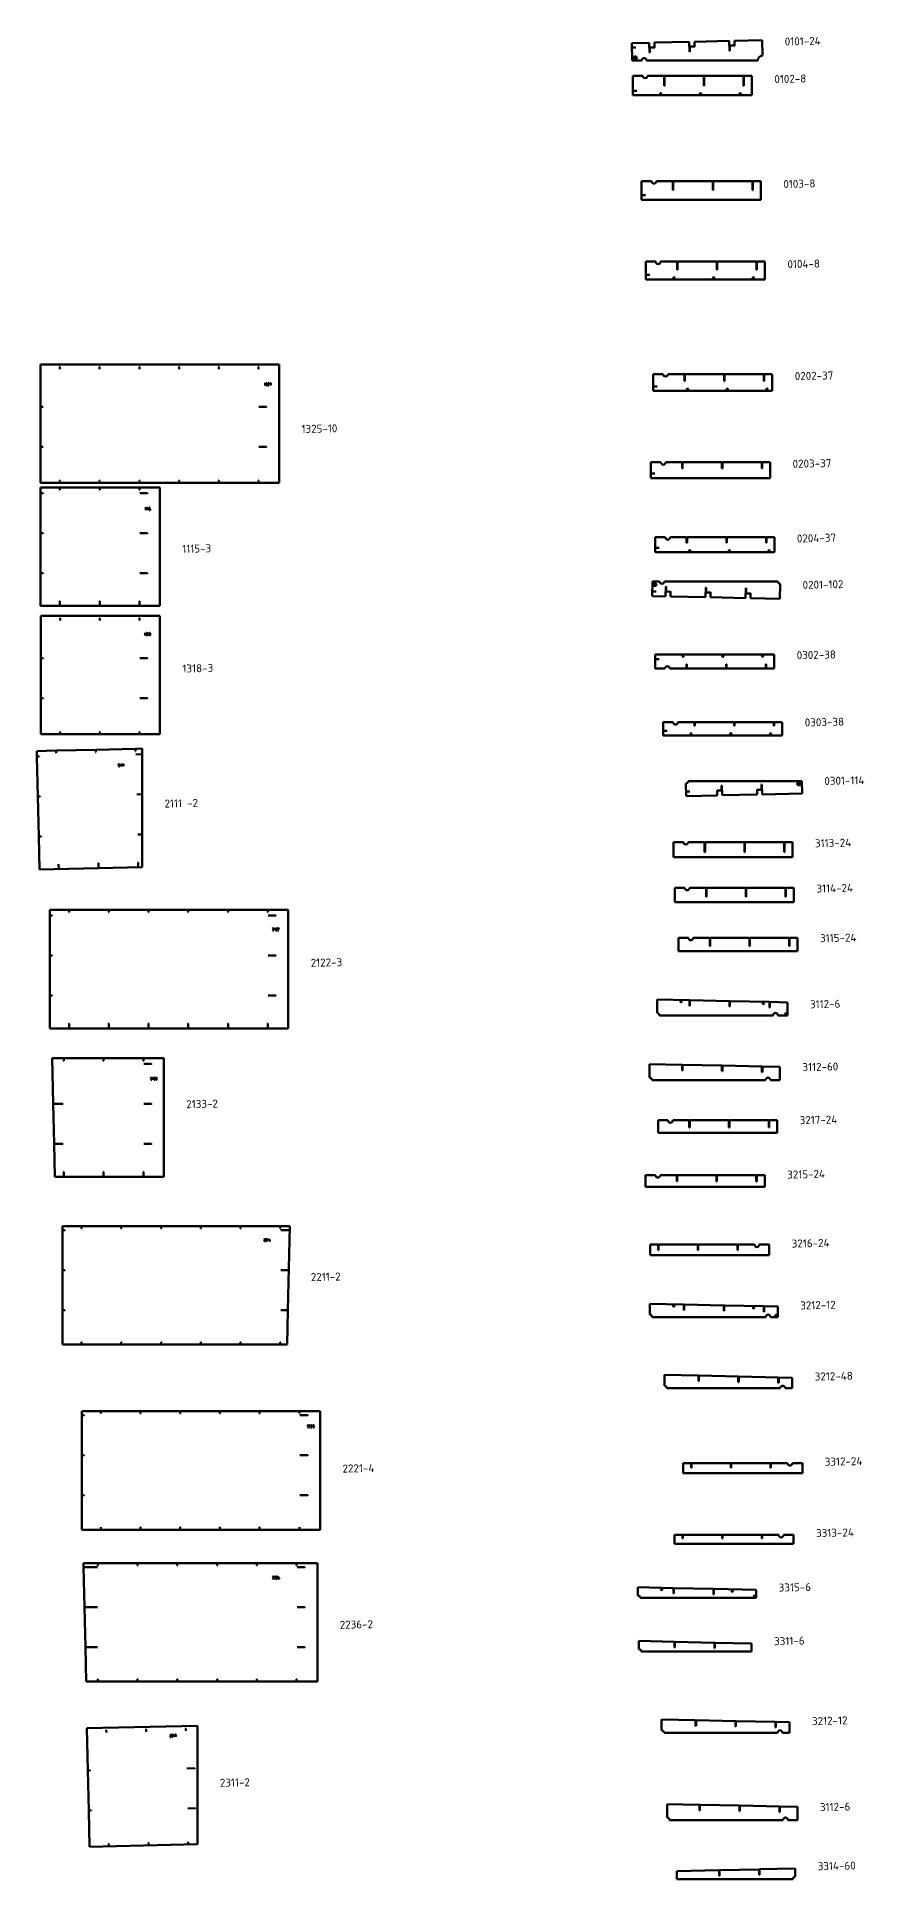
# Model space of a CAD drawing. Header units: millimetres. Extents: x 455 to 11194, y -36532 to 11320.
# Drawn here: x 854 to 11194, y -11700 to 11320 of the extents above; entities that cross this region are included whole.
import ezdxf

# ---------------------------------------------------------------- set-up
doc = ezdxf.new("R2010")
doc.units = ezdxf.units.MM
doc.layers.add('Видимый контур (ISO)', color=7, linetype='Continuous', lineweight=50)
doc.layers.add('Обозначение (ISO)', color=7, linetype='Continuous', lineweight=25)
doc.styles.add('Стиль текста72', font='isocpeur.ttf')

msp = doc.modelspace()

# ---------------------------------------------------------------- linework, layer by layer
at = {"layer": 'Видимый контур (ISO)'}
for p, q in [((8290, 11241), (8509, 11246)), ((8295, 11025), (8290, 11241)), ((8328, 11073), (8338, 11074)), ((8509, 11246), (8512, 11123)), ((8512, 11123), (8517, 11123)), ((8516, 11177), (8526, 11187)), ((8517, 11123), (8516, 11177)), ((8526, 11187), (8569, 11188)), ((8569, 11184), (8569, 11188)), ((8573, 11185), (8569, 11184)), ((8572, 11248), (9009, 11257)), ((8572, 11248), (8573, 11185)), ((9009, 11257), (9012, 11134)), ((9012, 11134), (9017, 11135)), ((9016, 11189), (9026, 11199)), ((9017, 11135), (9016, 11189)), ((9026, 11199), (9069, 11200)), ((9069, 11196), (9069, 11200)), ((9073, 11196), (9069, 11196)), ((9072, 11259), (9509, 11269)), ((9072, 11259), (9073, 11196)), ((9509, 11269), (9512, 11146)), ((9512, 11146), (9517, 11146)), ((9516, 11200), (9525, 11210)), ((9517, 11146), (9516, 11200)), ((9525, 11210), (9569, 11211)), ((9569, 11207), (9569, 11211)), ((9573, 11207), (9569, 11207)), ((9572, 11270), (9919, 11278)), ((9572, 11270), (9573, 11207)), ((9919, 11278), (9923, 11085)), ((8415, 11025), (8295, 11025)), ((8302, 10590), (8302, 10834)), ((8302, 10834), (8427, 10834)), ((8338, 11046), (8328, 11046)), ((9865, 11025), (8475, 11025)), ((8487, 10834), (8690, 10834)), ((8690, 10834), (8693, 10831)), ((8693, 10831), (8693, 10709)), ((8698, 10831), (8701, 10834)), ((8698, 10709), (8698, 10831)), ((8701, 10834), (9187, 10834)), ((9187, 10834), (9190, 10831)), ((9190, 10831), (9190, 10709)), ((9195, 10831), (9198, 10834)), ((9195, 10709), (9195, 10831)), ((9198, 10834), (9684, 10834)), ((9684, 10834), (9687, 10831)), ((9687, 10831), (9687, 10709)), ((9692, 10831), (9695, 10834)), ((9692, 10709), (9692, 10831)), ((9695, 10834), (9792, 10834)), ((9792, 10834), (9792, 10590)), ((9792, 10590), (8302, 10590)), ((8693, 10709), (8698, 10709)), ((9190, 10709), (9195, 10709)), ((9687, 10709), (9692, 10709)), ((8413, 9285), (8413, 9517)), ((8413, 9517), (8538, 9517)), ((8598, 9517), (8801, 9517)), ((8801, 9517), (8804, 9514)), ((8804, 9514), (8804, 9404)), ((8809, 9514), (8812, 9517)), ((8809, 9404), (8809, 9514)), ((8812, 9517), (9298, 9517)), ((9298, 9517), (9301, 9514)), ((9301, 9514), (9301, 9404)), ((9306, 9514), (9309, 9517)), ((9306, 9404), (9306, 9514)), ((9309, 9517), (9795, 9517)), ((9795, 9517), (9798, 9514)), ((9798, 9514), (9798, 9404)), ((9803, 9514), (9806, 9517)), ((9803, 9404), (9803, 9514)), ((9806, 9517), (9903, 9517)), ((9903, 9517), (9903, 9285)), ((9903, 9285), (8413, 9285)), ((8804, 9404), (8809, 9404)), ((9301, 9404), (9306, 9404)), ((9798, 9404), (9803, 9404)), ((8466, 8289), (8466, 8511)), ((8466, 8511), (8590, 8511)), ((9955, 8289), (8466, 8289)), ((8650, 8511), (8854, 8511)), ((8854, 8511), (8857, 8508)), ((8857, 8508), (8857, 8409)), ((8857, 8409), (8862, 8409)), ((8862, 8508), (8865, 8511)), ((8862, 8409), (8862, 8508)), ((8865, 8511), (9351, 8511)), ((9351, 8511), (9354, 8508)), ((9354, 8508), (9354, 8409)), ((9354, 8409), (9359, 8409)), ((9359, 8508), (9362, 8511)), ((9359, 8409), (9359, 8508)), ((9362, 8511), (9847, 8511)), ((9847, 8511), (9850, 8508)), ((9850, 8508), (9850, 8409)), ((9850, 8409), (9855, 8409)), ((9855, 8508), (9858, 8511)), ((9855, 8409), (9855, 8508)), ((9858, 8511), (9955, 8511)), ((9955, 8511), (9955, 8289)), ((901, 6697), (901, 7226)), ((901, 7226), (3881, 7226)), ((3881, 7226), (3881, 5746)), ((8557, 6897), (8557, 7106)), ((8557, 7106), (8681, 7106)), ((8741, 7106), (8945, 7106)), ((8945, 7106), (8948, 7103)), ((8948, 7103), (8948, 7016)), ((8948, 7016), (8953, 7016)), ((8953, 7103), (8956, 7106)), ((8953, 7016), (8953, 7103)), ((8956, 7106), (9442, 7106)), ((9442, 7106), (9445, 7103)), ((9445, 7103), (9445, 7016)), ((9445, 7016), (9450, 7016)), ((9450, 7103), (9453, 7106)), ((9450, 7016), (9450, 7103)), ((9453, 7106), (9938, 7106)), ((9938, 7106), (9941, 7103)), ((9941, 7103), (9941, 7016)), ((9941, 7016), (9946, 7016)), ((9946, 7103), (9949, 7106)), ((9946, 7016), (9946, 7103)), ((9949, 7106), (10046, 7106)), ((10046, 7106), (10046, 6897)), ((901, 6197), (901, 6697)), ((10046, 6897), (8557, 6897)), ((901, 5746), (901, 6197)), ((8529, 5806), (8529, 6004)), ((8529, 6004), (8654, 6004)), ((8714, 6004), (8918, 6004)), ((8918, 6004), (8921, 6001)), ((8921, 6001), (8921, 5925)), ((8926, 6001), (8929, 6004)), ((8926, 5925), (8926, 6001)), ((8929, 6004), (9414, 6004)), ((9414, 6004), (9417, 6001)), ((9417, 6001), (9417, 5925)), ((9422, 6001), (9425, 6004)), ((9422, 5925), (9422, 6001)), ((9425, 6004), (9911, 6004)), ((9911, 6004), (9914, 6001)), ((9914, 6001), (9914, 5925)), ((9919, 6001), (9922, 6004)), ((9919, 5925), (9919, 6001)), ((9922, 6004), (10019, 6004)), ((10019, 6004), (10019, 5806)), ((10019, 5806), (8529, 5806)), ((8921, 5925), (8926, 5925)), ((9417, 5925), (9422, 5925)), ((9914, 5925), (9919, 5925)), ((3881, 5746), (901, 5746)), ((902, 5620), (902, 5689)), ((902, 5689), (1143, 5689)), ((902, 5120), (902, 5620)), ((1143, 5689), (1640, 5689)), ((1640, 5689), (2136, 5689)), ((2136, 5689), (2392, 5689)), ((2392, 5689), (2392, 4209)), ((902, 4620), (902, 5120)), ((8584, 4880), (8584, 5067)), ((8584, 5067), (8709, 5067)), ((8769, 5067), (8973, 5067)), ((8973, 5067), (8976, 5064)), ((8981, 5064), (8984, 5067)), ((8984, 5067), (9469, 5067)), ((9469, 5067), (9472, 5064)), ((9477, 5064), (9480, 5067)), ((9480, 5067), (9966, 5067)), ((9966, 5067), (9969, 5064)), ((9974, 5064), (9977, 5067)), ((9977, 5067), (10074, 5067)), ((10074, 5067), (10074, 4880)), ((10074, 4880), (8584, 4880)), ((8976, 5064), (8976, 4999)), ((8976, 4999), (8981, 4999)), ((8981, 4999), (8981, 5064)), ((9472, 5064), (9472, 4999)), ((9472, 4999), (9477, 4999)), ((9477, 4999), (9477, 5064)), ((9969, 5064), (9969, 4999)), ((9969, 4999), (9974, 4999)), ((9974, 4999), (9974, 5064)), ((902, 4209), (902, 4620)), ((8547, 4516), (8543, 4333)), ((8547, 4516), (8637, 4516)), ((8575, 4487), (8585, 4487)), ((8585, 4459), (8575, 4459)), ((8697, 4516), (10117, 4516)), ((8715, 4452), (8712, 4329)), ((8720, 4452), (8715, 4452)), ((8719, 4398), (8720, 4452)), ((8728, 4388), (8719, 4398)), ((8771, 4387), (8728, 4388)), ((8771, 4387), (8771, 4391)), ((8771, 4391), (8775, 4391)), ((8773, 4328), (8775, 4391)), ((9215, 4441), (9212, 4318)), ((9220, 4441), (9215, 4441)), ((9218, 4387), (9220, 4441)), ((9228, 4377), (9218, 4387)), ((9271, 4376), (9228, 4377)), ((9271, 4376), (9271, 4380)), ((9271, 4380), (9275, 4380)), ((9273, 4317), (9275, 4380)), ((9714, 4430), (9712, 4307)), ((9719, 4430), (9714, 4430)), ((9718, 4376), (9719, 4430)), ((9728, 4365), (9718, 4376)), ((10146, 4486), (10142, 4297)), ((2392, 4209), (902, 4209)), ((8543, 4333), (8712, 4329)), ((8773, 4328), (9212, 4318)), ((9273, 4317), (9712, 4307)), ((9771, 4364), (9728, 4365)), ((9771, 4364), (9771, 4368)), ((9771, 4368), (9775, 4368)), ((9773, 4305), (9775, 4368)), ((9773, 4305), (10142, 4297)), ((903, 3558), (903, 4087)), ((903, 4087), (2393, 4087)), ((2393, 4087), (2393, 2607)), ((903, 3058), (903, 3558)), ((8581, 3426), (8581, 3602)), ((10070, 3602), (8581, 3602)), ((8972, 3483), (8972, 3429)), ((8977, 3483), (8972, 3483)), ((8977, 3429), (8977, 3483)), ((9469, 3483), (9469, 3429)), ((9474, 3483), (9469, 3483)), ((9474, 3429), (9474, 3483)), ((9965, 3483), (9965, 3429)), ((9970, 3483), (9965, 3483)), ((9970, 3429), (9970, 3483)), ((10070, 3426), (10070, 3602)), ((8705, 3426), (8581, 3426)), ((8969, 3426), (8765, 3426)), ((8972, 3429), (8969, 3426)), ((8980, 3426), (8977, 3429)), ((9466, 3426), (8980, 3426)), ((9469, 3429), (9466, 3426)), ((9477, 3426), (9474, 3429)), ((9962, 3426), (9477, 3426)), ((9965, 3429), (9962, 3426)), ((9973, 3426), (9970, 3429)), ((10070, 3426), (9973, 3426)), ((903, 2607), (903, 3058)), ((2393, 2607), (903, 2607)), ((8681, 2592), (8681, 2757)), ((8681, 2757), (8806, 2757)), ((10171, 2592), (8681, 2592)), ((8866, 2757), (9070, 2757)), ((9070, 2757), (9073, 2754)), ((9073, 2754), (9073, 2711)), ((9073, 2711), (9078, 2711)), ((9078, 2754), (9081, 2757)), ((9078, 2711), (9078, 2754)), ((9081, 2757), (9566, 2757)), ((9566, 2757), (9569, 2754)), ((9569, 2754), (9569, 2711)), ((9569, 2711), (9574, 2711)), ((9574, 2754), (9577, 2757)), ((9574, 2711), (9574, 2754)), ((9577, 2757), (10063, 2757)), ((10063, 2757), (10066, 2754)), ((10066, 2754), (10066, 2711)), ((10066, 2711), (10071, 2711)), ((10071, 2754), (10074, 2757)), ((10071, 2711), (10071, 2754)), ((10074, 2757), (10171, 2757)), ((10171, 2757), (10171, 2592)), ((854, 2396), (1095, 2402)), ((856, 2327), (854, 2396)), ((867, 1827), (856, 2327)), ((1095, 2402), (1591, 2413)), ((1591, 2413), (2088, 2424)), ((2088, 2424), (2169, 2426)), ((2169, 2426), (2169, 2356)), ((2169, 2356), (2169, 1856)), ((2169, 1856), (2169, 1355)), ((8968, 1833), (8965, 1989)), ((9358, 1842), (8968, 1833)), ((8994, 2019), (10414, 2019)), ((9358, 1842), (9356, 1905)), ((9356, 1905), (9360, 1905)), ((9360, 1905), (9360, 1901)), ((9403, 1902), (9360, 1901)), ((9413, 1912), (9403, 1902)), ((9411, 1966), (9413, 1912)), ((9416, 1966), (9411, 1966)), ((9419, 1843), (9416, 1966)), ((9858, 1853), (9419, 1843)), ((9858, 1853), (9856, 1916)), ((9856, 1916), (9860, 1916)), ((9860, 1916), (9860, 1912)), ((9903, 1913), (9860, 1912)), ((9912, 1924), (9903, 1913)), ((9911, 1978), (9912, 1924)), ((9916, 1978), (9911, 1978)), ((9919, 1855), (9916, 1978)), ((10418, 1866), (9919, 1855)), ((10371, 1998), (10381, 1998)), ((10381, 1970), (10371, 1970)), ((10414, 2019), (10418, 1866)), ((878, 1327), (867, 1827)), ((888, 917), (878, 1327)), ((2169, 1355), (2169, 946)), ((8810, 1259), (8935, 1259)), ((8810, 1068), (8810, 1259)), ((8995, 1259), (9198, 1259)), ((9198, 1259), (9201, 1256)), ((9201, 1256), (9201, 1134)), ((9206, 1256), (9209, 1259)), ((9206, 1134), (9206, 1256)), ((9209, 1259), (9695, 1259)), ((9695, 1259), (9698, 1256)), ((9698, 1256), (9698, 1134)), ((9703, 1256), (9706, 1259)), ((9703, 1134), (9703, 1256)), ((9706, 1259), (10192, 1259)), ((10192, 1259), (10195, 1256)), ((10195, 1256), (10195, 1134)), ((10200, 1256), (10203, 1259)), ((10200, 1134), (10200, 1256)), ((10203, 1259), (10300, 1259)), ((10300, 1259), (10300, 1068)), ((2169, 946), (888, 917)), ((10300, 1068), (8810, 1068)), ((9201, 1134), (9206, 1134)), ((9698, 1134), (9703, 1134)), ((10195, 1134), (10200, 1134)), ((8828, 687), (8952, 687)), ((8828, 508), (8828, 687)), ((10317, 508), (8828, 508)), ((9012, 687), (9216, 687)), ((9216, 687), (9219, 684)), ((9219, 684), (9219, 574)), ((9219, 574), (9224, 574)), ((9224, 684), (9227, 687)), ((9224, 574), (9224, 684)), ((9227, 687), (9712, 687)), ((9712, 687), (9715, 684)), ((9715, 684), (9715, 574)), ((9715, 574), (9720, 574)), ((9720, 684), (9723, 687)), ((9720, 574), (9720, 684)), ((9723, 687), (10209, 687)), ((10209, 687), (10212, 684)), ((10212, 684), (10212, 574)), ((10212, 574), (10217, 574)), ((10217, 684), (10220, 687)), ((10217, 574), (10217, 684)), ((10220, 687), (10317, 687)), ((10317, 687), (10317, 508)), ((1016, 411), (1257, 411)), ((1016, 341), (1016, 411)), ((1016, -159), (1016, 341)), ((1257, 411), (1754, 411)), ((1754, 411), (2251, 411)), ((2251, 411), (2747, 411)), ((2747, 411), (3244, 411)), ((3244, 411), (3741, 411)), ((3741, 411), (3996, 411)), ((3996, 411), (3996, -1069)), ((8873, 62), (8997, 62)), ((8873, -106), (8873, 62)), ((9057, 62), (9261, 62)), ((9261, 62), (9264, 59)), ((9264, 59), (9264, -40)), ((9269, 59), (9272, 62)), ((9269, -40), (9269, 59)), ((9272, 62), (9758, 62)), ((9758, 62), (9761, 59)), ((9761, 59), (9761, -40)), ((9766, 59), (9769, 62)), ((9766, -40), (9766, 59)), ((9769, 62), (10254, 62)), ((10254, 62), (10257, 59)), ((10257, 59), (10257, -40)), ((10262, 59), (10265, 62)), ((10262, -40), (10262, 59)), ((10265, 62), (10362, 62)), ((10362, 62), (10362, -106)), ((1016, -659), (1016, -159)), ((10362, -106), (8873, -106)), ((9264, -40), (9269, -40)), ((9761, -40), (9766, -40)), ((10257, -40), (10262, -40)), ((1016, -1069), (1016, -659)), ((8606, -707), (9008, -716)), ((8606, -877), (8606, -707)), ((10056, -907), (8636, -907)), ((9008, -716), (9011, -720)), ((9011, -720), (9011, -787)), ((9011, -787), (9016, -787)), ((9016, -720), (9019, -717)), ((9016, -787), (9016, -720)), ((9019, -717), (9508, -728)), ((9508, -728), (9511, -731)), ((9511, -731), (9511, -798)), ((9511, -798), (9516, -798)), ((9516, -731), (9519, -728)), ((9516, -798), (9516, -731)), ((9519, -728), (10008, -739)), ((10008, -739), (10011, -742)), ((10011, -742), (10011, -809)), ((10011, -809), (10016, -809)), ((10016, -742), (10019, -739)), ((10016, -809), (10016, -742)), ((10019, -739), (10236, -744)), ((10236, -907), (10116, -907)), ((10236, -744), (10236, -907)), ((3996, -1069), (1016, -1069)), ((1058, -2013), (1046, -1443)), ((1046, -1443), (1193, -1443)), ((1193, -1443), (1689, -1443)), ((1689, -1443), (2186, -1443)), ((2186, -1443), (2442, -1443)), ((2442, -1443), (2442, -2923)), ((8513, -1515), (8915, -1524)), ((8513, -1685), (8513, -1515)), ((8915, -1524), (8918, -1527)), ((8918, -1527), (8918, -1594)), ((8918, -1594), (8923, -1594)), ((8923, -1527), (8926, -1524)), ((8923, -1594), (8923, -1527)), ((8926, -1524), (9414, -1535)), ((9414, -1535), (9417, -1538)), ((9417, -1538), (9417, -1605)), ((9417, -1605), (9422, -1605)), ((9422, -1538), (9425, -1535)), ((9422, -1605), (9422, -1538)), ((9425, -1535), (9914, -1546)), ((9914, -1546), (9917, -1549)), ((9917, -1549), (9917, -1616)), ((9922, -1550), (9925, -1547)), ((9922, -1616), (9922, -1550)), ((9925, -1547), (10142, -1551)), ((10142, -1551), (10142, -1715)), ((9962, -1715), (8543, -1715)), ((9917, -1616), (9922, -1616)), ((10142, -1715), (10022, -1715)), ((1070, -2513), (1058, -2013)), ((8618, -2218), (8742, -2218)), ((8618, -2375), (8618, -2218)), ((8802, -2218), (9006, -2218)), ((9006, -2218), (9009, -2221)), ((9009, -2221), (9009, -2309)), ((9014, -2221), (9017, -2218)), ((9014, -2309), (9014, -2221)), ((9017, -2218), (9502, -2218)), ((9502, -2218), (9505, -2221)), ((9505, -2221), (9505, -2309)), ((9510, -2221), (9513, -2218)), ((9510, -2309), (9510, -2221)), ((9513, -2218), (9999, -2218)), ((9999, -2218), (10002, -2221)), ((10002, -2221), (10002, -2309)), ((10007, -2221), (10010, -2218)), ((10007, -2309), (10007, -2221)), ((10010, -2218), (10107, -2218)), ((10107, -2218), (10107, -2375)), ((1079, -2923), (1070, -2513)), ((10107, -2375), (8618, -2375)), ((9009, -2309), (9014, -2309)), ((9505, -2309), (9510, -2309)), ((10002, -2309), (10007, -2309)), ((2442, -2923), (1079, -2923)), ((8461, -2904), (8586, -2904)), ((8461, -3049), (8461, -2904)), ((8646, -2904), (8849, -2904)), ((8849, -2904), (8852, -2907)), ((8852, -2907), (8852, -2983)), ((8852, -2983), (8857, -2983)), ((8857, -2907), (8860, -2904)), ((8857, -2983), (8857, -2907)), ((8860, -2904), (9346, -2904)), ((9346, -2904), (9349, -2907)), ((9349, -2907), (9349, -2983)), ((9349, -2983), (9354, -2983)), ((9354, -2907), (9357, -2904)), ((9354, -2983), (9354, -2907)), ((9357, -2904), (9843, -2904)), ((9843, -2904), (9846, -2907)), ((9846, -2907), (9846, -2983)), ((9846, -2983), (9851, -2983)), ((9851, -2907), (9854, -2904)), ((9851, -2983), (9851, -2907)), ((9854, -2904), (9951, -2904)), ((9951, -2904), (9951, -3049)), ((9951, -3049), (8461, -3049)), ((1177, -3541), (1414, -3541)), ((1177, -3590), (1177, -3541)), ((1177, -4090), (1177, -3590)), ((1414, -3541), (1910, -3541)), ((1910, -3541), (2407, -3541)), ((2407, -3541), (2904, -3541)), ((2904, -3541), (3400, -3541)), ((3400, -3541), (3897, -3541)), ((3897, -3541), (4015, -3541)), ((4015, -3541), (3991, -4591)), ((8519, -3905), (8519, -3771)), ((8519, -3771), (8616, -3771)), ((10008, -3905), (8519, -3905)), ((8616, -3771), (8619, -3774)), ((8619, -3774), (8619, -3839)), ((8619, -3839), (8624, -3839)), ((8624, -3774), (8627, -3771)), ((8624, -3839), (8624, -3774)), ((8627, -3771), (9112, -3771)), ((9112, -3771), (9115, -3774)), ((9115, -3774), (9115, -3839)), ((9115, -3839), (9120, -3839)), ((9120, -3774), (9123, -3771)), ((9120, -3839), (9120, -3774)), ((9123, -3771), (9609, -3771)), ((9609, -3771), (9612, -3774)), ((9612, -3774), (9612, -3839)), ((9612, -3839), (9617, -3839)), ((9617, -3774), (9620, -3771)), ((9617, -3839), (9617, -3774)), ((9620, -3771), (9824, -3771)), ((9884, -3771), (10008, -3771)), ((10008, -3771), (10008, -3905)), ((1177, -4590), (1177, -4090)), ((1177, -5021), (1177, -4590)), ((3991, -4591), (3981, -5021)), ((8515, -4510), (8937, -4519)), ((8515, -4646), (8515, -4510)), ((8937, -4519), (8940, -4522)), ((8940, -4522), (8940, -4589)), ((8940, -4589), (8945, -4589)), ((8945, -4522), (8948, -4519)), ((8945, -4589), (8945, -4522)), ((8948, -4519), (9437, -4530)), ((9437, -4530), (9440, -4533)), ((9440, -4533), (9440, -4600)), ((9440, -4600), (9445, -4600)), ((9445, -4533), (9448, -4531)), ((9445, -4600), (9445, -4533)), ((9448, -4531), (9936, -4542)), ((9936, -4542), (9939, -4545)), ((9939, -4545), (9939, -4612)), ((9944, -4545), (9947, -4542)), ((9944, -4612), (9944, -4545)), ((9947, -4542), (10114, -4546)), ((10114, -4546), (10114, -4676)), ((9964, -4676), (8545, -4676)), ((9939, -4612), (9944, -4612)), ((10114, -4676), (10024, -4676)), ((3981, -5021), (1177, -5021)), ((8697, -5398), (9119, -5408)), ((8697, -5535), (8697, -5398)), ((9119, -5408), (9122, -5411)), ((9122, -5411), (9122, -5478)), ((9122, -5478), (9127, -5478)), ((9127, -5411), (9130, -5408)), ((9127, -5478), (9127, -5411)), ((9130, -5408), (9618, -5419)), ((9618, -5419), (9621, -5422)), ((9621, -5422), (9621, -5489)), ((9621, -5489), (9626, -5489)), ((9626, -5422), (9629, -5419)), ((9626, -5489), (9626, -5422)), ((9629, -5419), (10118, -5430)), ((10118, -5430), (10121, -5433)), ((10121, -5433), (10121, -5500)), ((10121, -5500), (10126, -5500)), ((10126, -5433), (10129, -5430)), ((10126, -5500), (10126, -5433)), ((10129, -5430), (10296, -5434)), ((10296, -5434), (10296, -5565)), ((10146, -5565), (8727, -5565)), ((10296, -5565), (10206, -5565)), ((1415, -5902), (1415, -5853)), ((1415, -5853), (1652, -5853)), ((1415, -6403), (1415, -5902)), ((1652, -5853), (2148, -5853)), ((2148, -5853), (2645, -5853)), ((2645, -5853), (3142, -5853)), ((3142, -5853), (3638, -5853)), ((3638, -5853), (4135, -5853)), ((4135, -5853), (4395, -5853)), ((4395, -5853), (4395, -7333)), ((1415, -6903), (1415, -6403)), ((8932, -6625), (8932, -6503)), ((8932, -6503), (9029, -6503)), ((10422, -6625), (8932, -6625)), ((9029, -6503), (9032, -6506)), ((9032, -6506), (9032, -6559)), ((9032, -6559), (9037, -6559)), ((9037, -6506), (9040, -6503)), ((9037, -6559), (9037, -6506)), ((9040, -6503), (9526, -6503)), ((9526, -6503), (9529, -6506)), ((9529, -6506), (9529, -6559)), ((9529, -6559), (9534, -6559)), ((9534, -6506), (9537, -6503)), ((9534, -6559), (9534, -6506)), ((9537, -6503), (10022, -6503)), ((10022, -6503), (10025, -6506)), ((10025, -6506), (10025, -6559)), ((10025, -6559), (10030, -6559)), ((10030, -6506), (10033, -6503)), ((10030, -6559), (10030, -6506)), ((10033, -6503), (10237, -6503)), ((10297, -6503), (10422, -6503)), ((10422, -6503), (10422, -6625)), ((1415, -7333), (1415, -6903)), ((4395, -7333), (1415, -7333)), ((8822, -7511), (8822, -7399)), ((8822, -7399), (8919, -7399)), ((10312, -7511), (8822, -7511)), ((8919, -7399), (8922, -7402)), ((8922, -7402), (8922, -7445)), ((8922, -7445), (8927, -7445)), ((8927, -7402), (8930, -7399)), ((8927, -7445), (8927, -7402)), ((8930, -7399), (9416, -7399)), ((9416, -7399), (9419, -7402)), ((9419, -7402), (9419, -7445)), ((9419, -7445), (9424, -7445)), ((9424, -7402), (9427, -7399)), ((9424, -7445), (9424, -7402)), ((9427, -7399), (9913, -7399)), ((9913, -7399), (9916, -7402)), ((9916, -7402), (9916, -7445)), ((9916, -7445), (9921, -7445)), ((9921, -7402), (9924, -7399)), ((9921, -7445), (9921, -7402)), ((9924, -7399), (10127, -7399)), ((10187, -7399), (10312, -7399)), ((10312, -7399), (10312, -7511)), ((1438, -7752), (1617, -7752)), ((1439, -7801), (1438, -7752)), ((1450, -8302), (1439, -7801)), ((1617, -7752), (2114, -7752)), ((2114, -7752), (2610, -7752)), ((2610, -7752), (3107, -7752)), ((3107, -7752), (3604, -7752)), ((3604, -7752), (4100, -7752)), ((4100, -7752), (4360, -7752)), ((4360, -7752), (4360, -9232)), ((8366, -8052), (8808, -8062)), ((8366, -8156), (8366, -8052)), ((9845, -8186), (8396, -8186)), ((8808, -8062), (8811, -8065)), ((8811, -8065), (8811, -8132)), ((8811, -8132), (8816, -8132)), ((8816, -8066), (8819, -8063)), ((8816, -8132), (8816, -8066)), ((8819, -8063), (9307, -8074)), ((9307, -8074), (9310, -8077)), ((9310, -8077), (9310, -8144)), ((9310, -8144), (9315, -8144)), ((9315, -8077), (9318, -8074)), ((9315, -8144), (9315, -8077)), ((9318, -8074), (9845, -8086)), ((9845, -8086), (9845, -8186)), ((1462, -8802), (1450, -8302)), ((8379, -8723), (8821, -8734)), ((8379, -8826), (8379, -8723)), ((8821, -8734), (8824, -8737)), ((8824, -8737), (8824, -8804)), ((8829, -8737), (8832, -8734)), ((8829, -8804), (8829, -8737)), ((8832, -8734), (9321, -8745)), ((9321, -8745), (9324, -8748)), ((9329, -8748), (9332, -8745)), ((9332, -8745), (9788, -8756)), ((1471, -9232), (1462, -8802)), ((9788, -8856), (8409, -8856)), ((8824, -8804), (8829, -8804)), ((9324, -8748), (9324, -8815)), ((9324, -8815), (9329, -8815)), ((9329, -8815), (9329, -8748)), ((9788, -8756), (9788, -8856)), ((4360, -9232), (1471, -9232)), ((1481, -9814), (2862, -9783)), ((1493, -10343), (1481, -9814)), ((2862, -9783), (2862, -11263)), ((8663, -9703), (9085, -9712)), ((8663, -9840), (8663, -9703)), ((10112, -9870), (8693, -9870)), ((9085, -9712), (9088, -9715)), ((9088, -9715), (9088, -9782)), ((9088, -9782), (9093, -9782)), ((9093, -9716), (9096, -9713)), ((9093, -9782), (9093, -9716)), ((9096, -9713), (9584, -9724)), ((9584, -9724), (9587, -9727)), ((9587, -9727), (9587, -9794)), ((9587, -9794), (9592, -9794)), ((9592, -9727), (9595, -9724)), ((9592, -9794), (9592, -9727)), ((9595, -9724), (10084, -9735)), ((10084, -9735), (10087, -9738)), ((10087, -9738), (10087, -9805)), ((10087, -9805), (10092, -9805)), ((10092, -9738), (10095, -9735)), ((10092, -9805), (10092, -9738)), ((10095, -9735), (10262, -9739)), ((10262, -9870), (10172, -9870)), ((10262, -9739), (10262, -9870)), ((1504, -10843), (1493, -10343)), ((8732, -10761), (9134, -10770)), ((8732, -10931), (8732, -10761)), ((9134, -10770), (9137, -10773)), ((9137, -10773), (9137, -10840)), ((9142, -10773), (9145, -10770)), ((9142, -10840), (9142, -10773)), ((9145, -10770), (9634, -10781)), ((9634, -10781), (9637, -10784)), ((9637, -10784), (9637, -10851)), ((9642, -10784), (9645, -10781)), ((9642, -10851), (9642, -10784)), ((9645, -10781), (10133, -10792)), ((10133, -10792), (10136, -10795)), ((10136, -10795), (10136, -10862)), ((10141, -10795), (10144, -10793)), ((10141, -10862), (10141, -10795)), ((10144, -10793), (10361, -10797)), ((10361, -10797), (10361, -10961)), ((1514, -11294), (1504, -10843)), ((10181, -10961), (8762, -10961)), ((9137, -10840), (9142, -10840)), ((9637, -10851), (9642, -10851)), ((10136, -10862), (10141, -10862)), ((10361, -10961), (10241, -10961)), ((2862, -11263), (1514, -11294)), ((8854, -11600), (9380, -11588)), ((8854, -11700), (8854, -11600)), ((10303, -11700), (8854, -11700)), ((9380, -11588), (9383, -11591)), ((9383, -11591), (9383, -11658)), ((9383, -11658), (9388, -11658)), ((9388, -11591), (9391, -11588)), ((9388, -11658), (9388, -11591)), ((9391, -11588), (9880, -11577)), ((9880, -11577), (9883, -11579)), ((9883, -11579), (9883, -11646)), ((9883, -11646), (9888, -11646)), ((9888, -11579), (9891, -11576)), ((9888, -11646), (9888, -11579)), ((9891, -11576), (10333, -11566)), ((10333, -11566), (10333, -11670))]:
    msp.add_line(p, q, dxfattribs=at)
at = {"layer": 'Видимый контур (ISO)', "color": 5}
for p, q in [((8291, 11185), (8341, 11186)), ((8302, 10647), (8352, 10647)), ((8413, 9341), (8463, 9341)), ((8466, 8346), (8516, 8346)), ((1143, 7196), (1139, 7196)), ((1143, 7196), (1143, 7166)), ((1639, 7196), (1635, 7196)), ((1639, 7196), (1639, 7166)), ((2136, 7196), (2132, 7196)), ((2136, 7196), (2136, 7166)), ((2633, 7196), (2629, 7196)), ((2633, 7196), (2633, 7166)), ((3129, 7196), (3125, 7196)), ((3129, 7196), (3129, 7166)), ((3626, 7196), (3622, 7196)), ((3626, 7196), (3626, 7166)), ((3702, 6987), (3708, 6994)), ((3708, 6994), (3708, 6964)), ((3725, 6994), (3718, 6994)), ((3718, 6964), (3723, 6964)), ((3723, 6980), (3722, 6980)), ((3742, 6964), (3753, 6982)), ((3755, 6964), (3742, 6964)), ((3765, 6987), (3765, 6984)), ((3772, 6977), (3777, 6977)), ((3778, 6980), (3778, 6987)), ((8557, 6953), (8607, 6953)), ((931, 6696), (931, 6692)), ((3629, 6696), (3726, 6696)), ((3726, 6696), (3726, 6692)), ((931, 6196), (931, 6192)), ((3629, 6196), (3726, 6196)), ((3726, 6196), (3726, 6192)), ((1143, 5776), (1139, 5776)), ((1143, 5746), (1143, 5776)), ((1639, 5776), (1635, 5776)), ((1639, 5746), (1639, 5776)), ((2136, 5776), (2132, 5776)), ((2136, 5746), (2136, 5776)), ((2633, 5776), (2629, 5776)), ((2633, 5746), (2633, 5776)), ((3129, 5776), (3125, 5776)), ((3129, 5746), (3129, 5776)), ((3626, 5776), (3622, 5776)), ((3626, 5746), (3626, 5776)), ((8529, 5862), (8579, 5862)), ((932, 5619), (932, 5615)), ((1143, 5659), (1139, 5659)), ((1143, 5659), (1143, 5689)), ((1640, 5659), (1636, 5659)), ((1640, 5659), (1640, 5689)), ((2136, 5659), (2132, 5659)), ((2136, 5659), (2136, 5689)), ((2140, 5619), (2237, 5619)), ((2237, 5619), (2237, 5615)), ((2209, 5431), (2215, 5437)), ((2215, 5437), (2215, 5407)), ((2225, 5431), (2232, 5437)), ((2232, 5437), (2232, 5407)), ((2242, 5431), (2249, 5437)), ((2249, 5437), (2249, 5407)), ((2259, 5424), (2259, 5437)), ((2259, 5437), (2272, 5437)), ((2267, 5424), (2259, 5424)), ((2259, 5407), (2267, 5407)), ((2272, 5414), (2272, 5417)), ((932, 5119), (932, 5115)), ((2140, 5119), (2237, 5119)), ((2237, 5119), (2237, 5115)), ((8584, 4936), (8634, 4936)), ((932, 4619), (932, 4615)), ((2140, 4619), (2237, 4619)), ((2237, 4619), (2237, 4615)), ((8544, 4390), (8594, 4389)), ((1143, 4269), (1139, 4269)), ((1143, 4211), (1143, 4269)), ((1640, 4269), (1636, 4269)), ((1640, 4211), (1640, 4269)), ((2136, 4269), (2132, 4269)), ((2136, 4211), (2136, 4269)), ((1144, 4057), (1140, 4057)), ((1144, 4057), (1144, 4027)), ((1641, 4057), (1637, 4057)), ((1641, 4057), (1641, 4027)), ((2137, 4057), (2133, 4057)), ((2137, 4057), (2137, 4027)), ((2202, 3865), (2209, 3871)), ((2209, 3871), (2209, 3841)), ((2226, 3871), (2219, 3871)), ((2219, 3841), (2224, 3841)), ((2224, 3858), (2222, 3858)), ((2242, 3865), (2249, 3871)), ((2249, 3871), (2249, 3841)), ((2259, 3866), (2259, 3863)), ((2259, 3851), (2259, 3848)), ((2267, 3871), (2264, 3871)), ((2264, 3858), (2266, 3858)), ((2266, 3858), (2267, 3858)), ((2272, 3863), (2272, 3866)), ((2272, 3848), (2272, 3851)), ((933, 3558), (933, 3554)), ((2141, 3558), (2238, 3558)), ((2238, 3558), (2238, 3554)), ((8581, 3545), (8631, 3545)), ((933, 3058), (933, 3054)), ((2141, 3058), (2238, 3058)), ((2238, 3058), (2238, 3054)), ((1144, 2637), (1140, 2637)), ((1144, 2608), (1144, 2637)), ((1641, 2637), (1637, 2637)), ((1641, 2608), (1641, 2637)), ((2137, 2637), (2133, 2637)), ((2137, 2608), (2137, 2637)), ((8681, 2649), (8731, 2649)), ((885, 2327), (885, 2323)), ((1095, 2372), (1091, 2372)), ((1095, 2372), (1095, 2402)), ((1592, 2383), (1588, 2383)), ((1592, 2383), (1591, 2413)), ((2089, 2394), (2085, 2394)), ((2089, 2394), (2088, 2424)), ((2093, 2354), (2169, 2356)), ((1875, 2203), (1886, 2222)), ((1888, 2203), (1875, 2203)), ((1898, 2227), (1904, 2234)), ((1904, 2234), (1905, 2204)), ((1915, 2227), (1921, 2234)), ((1921, 2234), (1922, 2204)), ((1931, 2228), (1938, 2235)), ((1938, 2235), (1938, 2205)), ((2104, 1854), (2169, 1856)), ((8967, 1890), (9017, 1891)), ((897, 1827), (897, 1823)), ((908, 1327), (908, 1323)), ((2116, 1354), (2169, 1355)), ((1127, 982), (1123, 982)), ((1128, 923), (1127, 982)), ((1624, 993), (1620, 993)), ((1625, 935), (1624, 993)), ((2120, 1005), (2116, 1004)), ((2121, 946), (2120, 1005)), ((1046, 341), (1046, 337)), ((1257, 381), (1253, 381)), ((1257, 381), (1257, 411)), ((1754, 381), (1750, 381)), ((1754, 381), (1754, 411)), ((2251, 381), (2247, 381)), ((2251, 381), (2251, 411)), ((2747, 381), (2743, 381)), ((2747, 381), (2747, 411)), ((3244, 381), (3240, 381)), ((3244, 381), (3244, 411)), ((3741, 381), (3737, 381)), ((3741, 381), (3741, 411)), ((3744, 341), (3841, 341)), ((3841, 341), (3841, 337)), ((3800, 153), (3812, 172)), ((3813, 153), (3800, 153)), ((3823, 177), (3830, 183)), ((3830, 183), (3830, 153)), ((3840, 153), (3852, 172)), ((3853, 153), (3840, 153)), ((3863, 153), (3875, 172)), ((3877, 153), (3863, 153)), ((1046, -159), (1046, -163)), ((3744, -159), (3841, -159)), ((3841, -159), (3841, -163)), ((1046, -660), (1046, -664)), ((3744, -660), (3841, -660)), ((3841, -660), (3841, -664)), ((1257, -1009), (1253, -1009)), ((1257, -1068), (1257, -1009)), ((1754, -1009), (1750, -1009)), ((1754, -1068), (1754, -1009)), ((2251, -1009), (2247, -1009)), ((2251, -1068), (2251, -1009)), ((2747, -1009), (2743, -1009)), ((2747, -1068), (2747, -1009)), ((3244, -1009), (3240, -1009)), ((3244, -1068), (3244, -1009)), ((3741, -1009), (3737, -1009)), ((3741, -1068), (3741, -1009)), ((1193, -1473), (1189, -1473)), ((1193, -1473), (1193, -1443)), ((1689, -1473), (1685, -1473)), ((1689, -1473), (1689, -1443)), ((2186, -1473), (2182, -1473)), ((2186, -1473), (2186, -1443)), ((2190, -1513), (2287, -1513)), ((2287, -1513), (2287, -1517)), ((2277, -1713), (2289, -1695)), ((2290, -1713), (2277, -1713)), ((2300, -1690), (2307, -1683)), ((2307, -1683), (2307, -1713)), ((2324, -1683), (2317, -1683)), ((2317, -1713), (2322, -1713)), ((2322, -1697), (2320, -1697)), ((2347, -1683), (2340, -1683)), ((2340, -1713), (2345, -1713)), ((2345, -1697), (2344, -1697)), ((1058, -2013), (1185, -2013)), ((2190, -2013), (2287, -2013)), ((2287, -2013), (2287, -2017)), ((1070, -2513), (1185, -2513)), ((2190, -2513), (2287, -2513)), ((2287, -2513), (2287, -2517)), ((1193, -2863), (1189, -2863)), ((1193, -2922), (1193, -2863)), ((1689, -2863), (1685, -2863)), ((1689, -2922), (1689, -2863)), ((2186, -2863), (2182, -2863)), ((2186, -2922), (2186, -2863)), ((1206, -3591), (1206, -3595)), ((1414, -3541), (1414, -3571)), ((1418, -3571), (1414, -3571)), ((1910, -3541), (1910, -3571)), ((1914, -3571), (1910, -3571)), ((2407, -3541), (2407, -3571)), ((2411, -3571), (2407, -3571)), ((2904, -3541), (2904, -3571)), ((2908, -3571), (2904, -3571)), ((3400, -3541), (3400, -3571)), ((3404, -3571), (3400, -3571)), ((3897, -3541), (3897, -3571)), ((3901, -3571), (3897, -3571)), ((3905, -3591), (4002, -3591)), ((4002, -3591), (4002, -3595)), ((3692, -3730), (3704, -3711)), ((3706, -3730), (3692, -3730)), ((3716, -3730), (3727, -3711)), ((3729, -3730), (3716, -3730)), ((3739, -3706), (3746, -3700)), ((3746, -3700), (3746, -3730)), ((3762, -3700), (3756, -3723)), ((3756, -3723), (3767, -3723)), ((3767, -3723), (3767, -3716)), ((3767, -3730), (3767, -3723)), ((3767, -3723), (3772, -3723)), ((1206, -4091), (1206, -4095)), ((3905, -4091), (4002, -4091)), ((4002, -4091), (4002, -4095)), ((1206, -4591), (1206, -4595)), ((3905, -4591), (3991, -4591)), ((1418, -4991), (1414, -4991)), ((1414, -4991), (1414, -5020)), ((1914, -4991), (1910, -4991)), ((1910, -4991), (1910, -5020)), ((2411, -4991), (2407, -4991)), ((2407, -4991), (2407, -5020)), ((2908, -4991), (2904, -4991)), ((2904, -4991), (2904, -5020)), ((3404, -4991), (3400, -4991)), ((3400, -4991), (3400, -5020)), ((3901, -4991), (3897, -4991)), ((3897, -4991), (3897, -5020)), ((1444, -5903), (1444, -5907)), ((1652, -5853), (1652, -5883)), ((1656, -5883), (1652, -5883)), ((2148, -5853), (2148, -5883)), ((2152, -5883), (2148, -5883)), ((2645, -5853), (2645, -5883)), ((2649, -5883), (2645, -5883)), ((3142, -5853), (3142, -5883)), ((3146, -5883), (3142, -5883)), ((3638, -5853), (3638, -5883)), ((3642, -5883), (3638, -5883)), ((4135, -5853), (4135, -5883)), ((4139, -5883), (4135, -5883)), ((4143, -5903), (4240, -5903)), ((4240, -5903), (4240, -5907)), ((4237, -6056), (4248, -6038)), ((4250, -6056), (4237, -6056)), ((4260, -6056), (4272, -6038)), ((4273, -6056), (4260, -6056)), ((4283, -6056), (4295, -6038)), ((4297, -6056), (4283, -6056)), ((4307, -6039), (4307, -6026)), ((4307, -6026), (4320, -6026)), ((4315, -6039), (4307, -6039)), ((4307, -6056), (4315, -6056)), ((4320, -6049), (4320, -6046)), ((1444, -6403), (1444, -6407)), ((4143, -6403), (4240, -6403)), ((4240, -6403), (4240, -6407)), ((1444, -6903), (1444, -6907)), ((4143, -6903), (4240, -6903)), ((4240, -6903), (4240, -6907)), ((1656, -7303), (1652, -7303)), ((1652, -7303), (1652, -7333)), ((2152, -7303), (2148, -7303)), ((2148, -7303), (2148, -7333)), ((2649, -7303), (2645, -7303)), ((2645, -7303), (2645, -7333)), ((3146, -7303), (3142, -7303)), ((3142, -7303), (3142, -7333)), ((3642, -7303), (3638, -7303)), ((3638, -7303), (3638, -7333)), ((4139, -7303), (4135, -7303)), ((4135, -7303), (4135, -7333)), ((1439, -7801), (1613, -7801)), ((1617, -7752), (1617, -7782)), ((1621, -7782), (1617, -7782)), ((2114, -7752), (2114, -7782)), ((2118, -7782), (2114, -7782)), ((2610, -7752), (2610, -7782)), ((2614, -7782), (2610, -7782)), ((3107, -7752), (3107, -7782)), ((3111, -7782), (3107, -7782)), ((3604, -7752), (3604, -7782)), ((3608, -7782), (3604, -7782)), ((4100, -7752), (4100, -7782)), ((4104, -7782), (4100, -7782)), ((4108, -7801), (4205, -7801)), ((4205, -7801), (4205, -7805)), ((3800, -7948), (3812, -7929)), ((3814, -7948), (3800, -7948)), ((3824, -7948), (3835, -7929)), ((3837, -7948), (3824, -7948)), ((3854, -7918), (3847, -7918)), ((3847, -7948), (3852, -7948)), ((3852, -7931), (3850, -7931)), ((3870, -7934), (3870, -7941)), ((3877, -7931), (3872, -7931)), ((3884, -7941), (3884, -7938)), ((1450, -8302), (1613, -8302)), ((4108, -8302), (4205, -8302)), ((4205, -8302), (4205, -8306)), ((1462, -8802), (1613, -8802)), ((4108, -8802), (4205, -8802)), ((4205, -8802), (4205, -8806)), ((1621, -9202), (1617, -9202)), ((1617, -9202), (1617, -9231)), ((2118, -9202), (2114, -9202)), ((2114, -9202), (2114, -9231)), ((2614, -9202), (2610, -9202)), ((2610, -9202), (2610, -9231)), ((3111, -9202), (3107, -9202)), ((3107, -9202), (3107, -9231)), ((3608, -9202), (3604, -9202)), ((3604, -9202), (3604, -9231)), ((4104, -9202), (4100, -9202)), ((4100, -9202), (4100, -9231)), ((1722, -9838), (1718, -9839)), ((1722, -9838), (1723, -9868)), ((2219, -9827), (2215, -9827)), ((2219, -9827), (2219, -9857)), ((2550, -9893), (2543, -9893)), ((2567, -9899), (2573, -9893)), ((2573, -9893), (2574, -9923)), ((2597, -9892), (2583, -9892)), ((2589, -9922), (2597, -9892)), ((2715, -9816), (2711, -9816)), ((2715, -9816), (2716, -9846)), ((2521, -9924), (2532, -9905)), ((2534, -9924), (2521, -9924)), ((2544, -9923), (2549, -9923)), ((2549, -9907), (2547, -9907)), ((1522, -10343), (1522, -10347)), ((2730, -10315), (2827, -10313)), ((2827, -10313), (2827, -10317)), ((2741, -10815), (2838, -10813)), ((2838, -10813), (2838, -10817)), ((1534, -10843), (1534, -10847)), ((1754, -11258), (1750, -11258)), ((1755, -11287), (1754, -11258)), ((2251, -11247), (2247, -11247)), ((2252, -11276), (2251, -11247)), ((2747, -11236), (2743, -11236)), ((2748, -11265), (2747, -11236))]:
    msp.add_line(p, q, dxfattribs=at)
at = {"layer": 'Видимый контур (ISO)'}
for centre in [(8652, 10608), (9149, 10608), (9645, 10608), (8816, 8307), (9313, 8307), (9809, 8307), (8987, 6915), (9483, 6915), (9980, 6915), (9014, 4898), (9511, 4898), (10007, 4898), (8931, 3584), (9428, 3584), (9924, 3584), (9031, 2610), (9528, 2610), (10025, 2610), (8906, -734), (9936, -757), (10216, -887), (8815, -4536), (9814, -4559), (10094, -4656), (8664, -8079), (9545, -8099), (9825, -8166)]:
    msp.add_circle(centre, 9, dxfattribs=at)
for centre, radius, start, end in [((8328, 11060), 14, 91.2993, 271.2993), ((8338, 11060), 14, 271.2993, 91.2993), ((8445, 11025), 30, 0, 180), ((9925, 11025), 60, 91.2993, 180), ((8457, 10834), 30, 180, 0), ((8568, 9517), 30, 180, 0), ((8620, 8511), 30, 180, 0), ((8711, 7106), 30, 180, 0), ((8684, 6004), 30, 180, 0), ((8739, 5067), 30, 180, 0), ((8575, 4473), 14, 88.7007, 268.7007), ((8585, 4473), 14, 268.7007, 88.7007), ((8667, 4516), 30, 180, 0), ((10147, 4516), 30, 180, 268.7007), ((8735, 3426), 30, 0, 180), ((8836, 2757), 30, 180, 0), ((8964, 2019), 30, 271.2993, 0), ((10371, 1984), 14, 91.2993, 271.2993), ((10381, 1984), 14, 271.2993, 91.2993), ((8965, 1259), 30, 180, 0), ((8982, 687), 30, 180, 0), ((9027, 62), 30, 180, 0), ((8606, -907), 30, 0, 90), ((10086, -907), 30, 0, 180), ((8513, -1715), 30, 0, 90), ((9992, -1715), 30, 0, 180), ((8772, -2218), 30, 180, 0), ((8616, -2904), 30, 180, 0), ((9854, -3771), 30, 180, 0), ((8515, -4676), 30, 0, 90), ((9994, -4676), 30, 0, 180), ((8697, -5565), 30, 0, 90), ((10176, -5565), 30, 0, 180), ((10267, -6503), 30, 180, 0), ((10157, -7399), 30, 180, 0), ((8366, -8186), 30, 0, 90), ((8379, -8856), 30, 0, 90), ((8663, -9870), 30, 0, 90), ((10142, -9870), 30, 0, 180), ((8732, -10961), 30, 0, 90), ((10211, -10961), 30, 0, 180), ((10333, -11700), 30, 90, 180)]:
    msp.add_arc(centre, radius, start, end, dxfattribs=at)
at = {"layer": 'Видимый контур (ISO)', "color": 5}
for centre, radius, start, end in [((3723, 6972), 8.33, 270, 90), ((3725, 6987), 6.67, 270, 90), ((3748, 6987), 6.95, 16.4047, 163.5953), ((3746, 6987), 9.07, 323.6911, 8.2364), ((3772, 6987), 6.67, 0, 180), ((3772, 6984), 6.67, 180, 270), ((3752, 6983), 26.6, 312.9047, 353.9652), ((2265, 5417), 7.13, 1.0861, 72.6537), ((2265, 5414), 7.13, 287.3463, 358.9139), ((2224, 3850), 8.33, 270, 90), ((2226, 3865), 6.67, 270, 90), ((2264, 3866), 5, 90, 180), ((2264, 3863), 5, 180, 270), ((2266, 3851), 6.67, 90, 180), ((2266, 3848), 6.67, 180, 0), ((2266, 3851), 6.67, 0, 90), ((2267, 3866), 5, 0, 90), ((2267, 3863), 5, 270, 0), ((1881, 2226), 6.95, 17.7047, 164.8953), ((1879, 2227), 9.07, 324.9911, 9.5364), ((3807, 176), 6.95, 16.4047, 163.5953), ((3804, 177), 9.07, 323.6911, 8.2364), ((3847, 176), 6.95, 16.4047, 163.5953), ((3844, 177), 9.07, 323.6911, 8.2364), ((3870, 176), 6.95, 16.4047, 163.5953), ((3868, 177), 9.07, 323.6911, 8.2364), ((2284, -1690), 6.95, 16.4047, 163.5953), ((2282, -1690), 9.07, 323.6911, 8.2364), ((2322, -1705), 8.33, 270, 90), ((2324, -1690), 6.67, 270, 90), ((2345, -1705), 8.33, 270, 90), ((2347, -1690), 6.67, 270, 90), ((3699, -3707), 6.95, 16.4047, 163.5953), ((3697, -3706), 9.07, 323.6911, 8.2364), ((3722, -3707), 6.95, 16.4047, 163.5953), ((3720, -3706), 9.07, 323.6911, 8.2364), ((4243, -6033), 6.95, 16.4047, 163.5953), ((4241, -6032), 9.07, 323.6911, 8.2364), ((4267, -6033), 6.95, 16.4047, 163.5953), ((4264, -6032), 9.07, 323.6911, 8.2364), ((4290, -6033), 6.95, 16.4047, 163.5953), ((4288, -6032), 9.07, 323.6911, 8.2364), ((4313, -6046), 7.13, 1.0861, 72.6537), ((4313, -6049), 7.13, 287.3463, 358.9139), ((3807, -7925), 6.95, 16.4047, 163.5953), ((3805, -7924), 9.07, 323.6911, 8.2364), ((3830, -7925), 6.95, 16.4047, 163.5953), ((3828, -7924), 9.07, 323.6911, 8.2364), ((3852, -7939), 8.33, 270, 90), ((3854, -7924), 6.67, 270, 90), ((3888, -7933), 17.3, 114.8942, 183.1783), ((3877, -7941), 6.67, 180, 0), ((3877, -7938), 6.67, 0, 90), ((2527, -9901), 6.95, 17.7047, 164.8953), ((2550, -9900), 6.67, 271.3, 91.3), ((2524, -9900), 9.07, 324.9911, 9.5364), ((2549, -9915), 8.33, 271.3, 91.3)]:
    msp.add_arc(centre, radius, start, end, dxfattribs=at)
for centre, major_axis, end_param in [((901, 6696), (-30, 0), 4.695722), ((901, 6196), (-30, 0), 4.695722), ((902, 5619), (-30, 0), 4.712389), ((902, 5119), (-30, 0), 4.712389), ((902, 4619), (-30, 0), 4.712389), ((903, 3558), (-30, 0), 4.712389), ((903, 3058), (-30, 0), 4.712389), ((855, 2326), (-30, -0.7), 4.695722), ((867, 1826), (-30, -0.7), 4.695722), ((878, 1326), (-30, -0.7), 4.695722), ((1016, 341), (-30, 0), 4.695722), ((1016, -159), (-30, 0), 4.695722), ((1016, -660), (-30, 0), 4.695722), ((1176, -3591), (-30, 0), 4.695722), ((1176, -4091), (-30, 0), 4.695722), ((1176, -4591), (-30, 0), 4.695722), ((1414, -5903), (-30, 0), 4.695722), ((1414, -6403), (-30, 0), 4.695722), ((1414, -6903), (-30, 0), 4.695722), ((1492, -10343), (-30, -0.7), 4.695722), ((1504, -10843), (-30, -0.7), 4.695722)]:
    msp.add_ellipse(centre, major_axis=major_axis, ratio=0.022676, start_param=3.141593, end_param=end_param, dxfattribs=at)

# ---------------------------------------------------------------- texts
at = {"layer": 'Обозначение (ISO)', "char_height": 100, "attachment_point": 7, "rotation": 1.2307, "style": 'Стиль текста72'}
for s, insert in [('0101-24', (10203, 11211)), ('0102-8', (10073, 10741)), ('0103-8', (10185, 9430)), ('0104-8', (10237, 8429)), ('0202-37', (10328, 7030)), ('1325-10', (4163, 6370)), ('0203-37', (10301, 5934)), ('0204-37', (10355, 5002)), ('1115-3', (2673, 4872)), ('0201-102', (10426, 4421)), ('1318-3', (2675, 3376)), ('0302-38', (10352, 3543)), ('0303-38', (10453, 2703)), ('0301-114', (10698, 1972)), ('2111 -2', (2451, 1689)), ('3113-24', (10581, 1193)), ('3114-24', (10599, 627)), ('3115-24', (10644, 7)), ('2122-3', (4278, -300)), ('3112-6', (10518, -819)), ('3112-60', (10424, -1604)), ('2133-2', (2723, -2067)), ('3217-24', (10389, -2267)), ('3215-24', (10233, -2947)), ('3216-24', (10290, -3809)), ('2211-2', (4280, -4227)), ('3212-12', (10396, -4582)), ('3212-48', (10578, -5470)), ('3312-24', (10703, -6535)), ('2221-4', (4676, -6620)), ('3313-24', (10594, -7426)), ('3315-6', (10127, -8107)), ('2236-2', (4641, -8572)), ('3311-6', (10070, -8777)), ('3212-12', (10544, -9775)), ('2311-2', (3143, -10546)), ('3112-6', (10643, -10850)), ('3314-60', (10615, -11589))]:
    msp.add_mtext(s, dxfattribs=dict(at, insert=insert))

doc.saveas('drawing.dxf')
